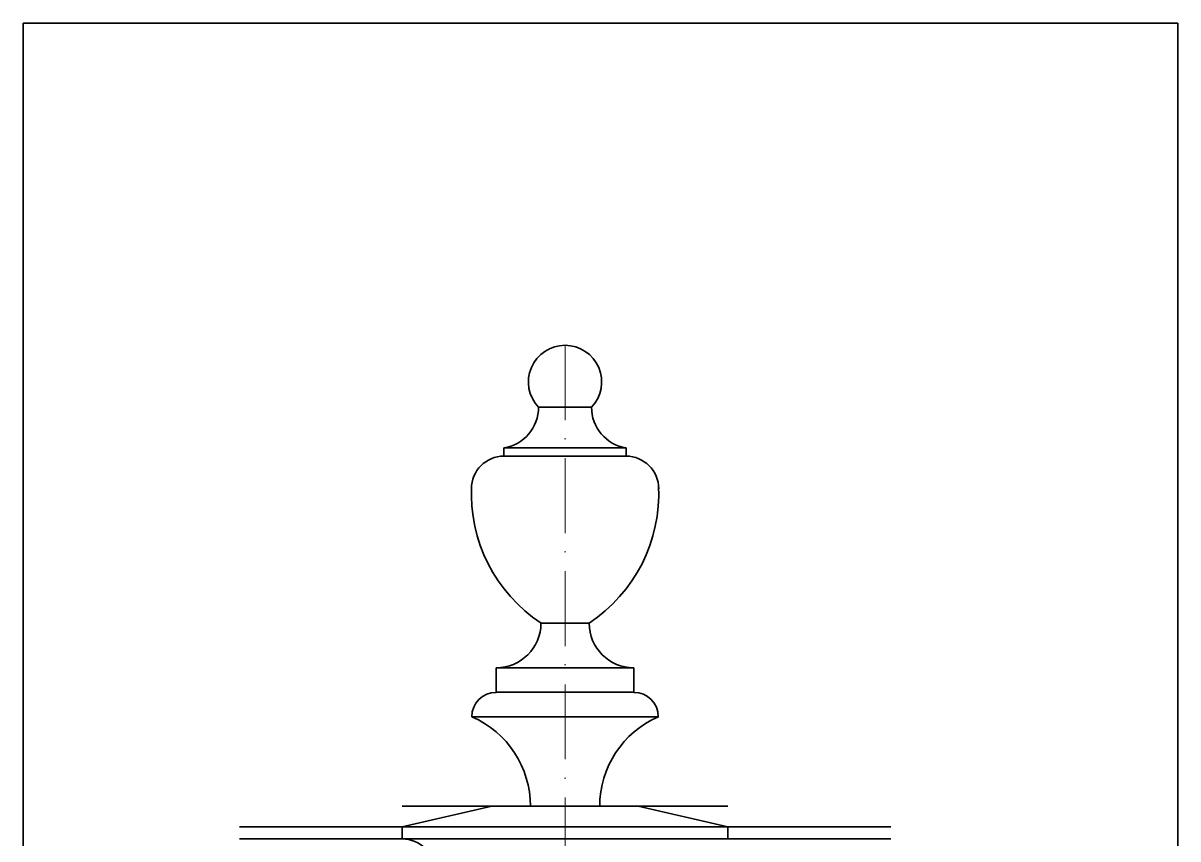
# Model space of a CAD drawing. Header units: millimetres. Extents: x 20 to 205, y 5 to 292.
# Drawn here: x 20 to 205, y 161.3 to 292 of the extents above; entities that cross this region are included whole.
import ezdxf

# ---------------------------------------------------------------- set-up
doc = ezdxf.new("R2010")
doc.units = ezdxf.units.MM
doc.linetypes.add('ACAD_ISO10W100', pattern=[18, 12, -3, 0, -3])
for name, color, linetype, lineweight in [('Cajetín y formato', 1, 'Continuous', 35), ('Contorno', 7, 'Continuous', 35), ('Ejes', 4, 'ACAD_ISO10W100', 15)]:
    doc.layers.add(name, color=color, linetype=linetype, lineweight=lineweight)

msp = doc.modelspace()

# ---------------------------------------------------------------- linework, layer by layer
at = {"layer": 'Cajetín y formato'}
for p, q in [((20, 59), (20, 292)), ((205, 292), (20, 292)), ((205, 59), (205, 292))]:
    msp.add_line(p, q, dxfattribs=at)
at = {"layer": 'Contorno'}
for p, q in [((102.58, 230.48), (106.82, 230.48)), ((111.06, 230.48), (106.82, 230.48)), ((97.04, 222.65), (97.04, 223.96)), ((97.04, 223.96), (106.82, 223.96)), ((116.6, 223.96), (106.82, 223.96)), ((116.6, 222.65), (116.6, 223.96)), ((106.82, 222.65), (97.04, 222.65)), ((106.82, 222.65), (116.6, 222.65)), ((102.97, 195.91), (106.82, 195.91)), ((110.67, 195.91), (106.82, 195.91)), ((95.79, 184.83), (95.79, 188.74)), ((95.79, 188.74), (106.82, 188.74)), ((117.85, 188.74), (106.82, 188.74)), ((117.85, 184.83), (117.85, 188.74)), ((95.79, 184.83), (106.82, 184.83)), ((117.85, 184.83), (106.82, 184.83)), ((91.88, 180.91), (106.82, 180.91)), ((121.76, 180.91), (106.82, 180.91)), ((95.08, 166.57), (80.73, 163.3)), ((106.82, 166.57), (80.73, 166.57)), ((106.82, 166.57), (132.91, 166.57)), ((118.56, 166.57), (132.91, 163.3)), ((54.65, 163.3), (106.82, 163.3)), ((80.73, 163.3), (80.73, 161.35)), ((159, 163.3), (106.82, 163.3)), ((132.91, 163.3), (132.91, 161.35)), ((54.65, 161.35), (106.82, 161.35)), ((159, 161.35), (106.82, 161.35))]:
    msp.add_line(p, q, dxfattribs=at)
for centre, radius, start, end in [((106.82, 234.53), 5.87, 90, 223.7181), ((106.82, 234.53), 5.87, 316.2819, 90), ((95.97, 230.48), 6.61, 279.3024, 0), ((117.67, 230.48), 6.61, 180, 260.6976), ((97.04, 217.43), 5.22, 90, 180), ((116.6, 217.43), 5.22, 0, 90), ((116.59, 216.62), 24.78, 177.097, 236.6554), ((97.05, 216.62), 24.78, 303.3446, 2.903), ((95.79, 195.91), 7.17, 270, 0), ((117.85, 195.91), 7.17, 180, 270), ((95.79, 180.91), 3.91, 90, 180), ((117.85, 180.91), 3.91, 0, 90), ((85.63, 166.57), 15.65, 0, 66.4435), ((128.02, 166.57), 15.65, 113.5565, 180), ((80.73, 156.13), 5.22, 0, 90)]:
    msp.add_arc(centre, radius, start, end, dxfattribs=at)
at = {"layer": 'Ejes'}
msp.add_line((106.82, 240.4), (106.82, 87.65), dxfattribs=at)

doc.saveas('drawing.dxf')
